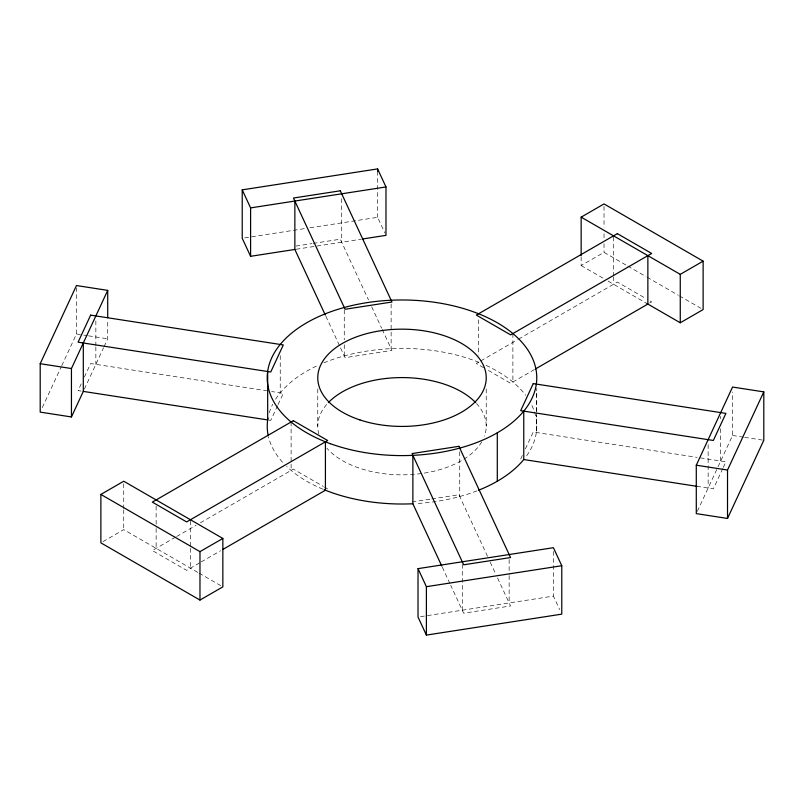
<?xml version="1.0" encoding="UTF-8"?>
<svg xmlns="http://www.w3.org/2000/svg" width="804" height="804" viewBox="0 0 804 804"><rect width="100%" height="100%" fill="white"/><g stroke="black" fill="none" stroke-linecap="round" stroke-linejoin="round"><path stroke-width="0.6" stroke-dasharray="4.02 3.01" d="M536.69 413.135L536.328 432.492L536.328 415.346M536.72 411.929L536.76 388.402M42.3 407.598L61.225 366.815M61.757 365.679L76.48 333.962L76.48 288.033M81.234 383.84L78.099 390.603L81.214 391.086M84.37 377.076L90.651 363.539L266.616 390.764M84.35 389.146L103.595 347.68M104.108 346.574L107.716 338.796L107.716 320.173M277.551 405.749L270.757 420.402L267.672 419.929M278.073 404.623L283.309 393.347L271.571 391.528M520.69 459.064L522.781 454.561M525.394 448.923L533.243 432.009L697.189 457.375M697.309 511.394L732.555 435.456L732.555 392.01M722.766 468.581L713.349 488.872L697.008 486.34M723.288 467.456L725.901 461.818L698.425 457.566M102.952 541.645L123.736 529.645L198.005 572.518M581.151 256.868L581.151 265.551L604.025 252.355L626.648 265.41M175.573 537.122L152.328 550.549L186.639 570.358L200.166 562.549M176.659 536.499L196.086 525.283M200.407 522.791L293.359 469.124L323.379 486.45M478.581 362.182L476.33 363.488L484.902 368.443M480.742 360.936L517.454 339.74M518.54 339.117L617.361 282.063L646.315 298.776M201.241 561.916L220.678 550.7M534.489 369.528L510.64 383.297L485.978 369.056M649.763 302.967L651.672 301.872L647.381 299.389M244.687 237.883L304.997 228.557M309.912 227.793L377.609 217.321L384.935 233.11M295.922 246.074L311.962 243.592M313.188 243.401L340.323 239.2L368.523 299.962M296.093 249.27L361.388 239.17M412.05 501.987L430.552 499.123M431.788 498.932L458.913 494.731L487.596 556.529M420.482 616.678L553.403 596.106L559.684 609.643M76.48 333.962L82.48 334.896M83.686 335.077L87.294 335.64M88.49 335.821L107.716 338.796M732.555 435.456L743.368 437.135M744.574 437.316L763.8 440.29M627.723 266.034L646.034 276.606M647.119 277.229L678.355 295.269M679.43 295.892L700.977 308.324M581.151 265.551L603.834 278.646M608.085 281.109L647.863 304.073M324.454 487.073L327.67 488.932M199.09 573.141L220.688 585.613M371.679 306.756L381.659 328.273M382.191 329.409L391.95 350.433L345.087 357.679L340.052 346.846M490.229 562.187L495.475 573.513M497.586 578.046L510.54 605.965L463.677 613.211L450.722 585.292M325.861 316.273L339.529 345.71M442.311 567.172L450.19 584.166M720.696 416.321L720.696 418.804M720.696 428.733L720.696 461.014M708.143 444.612L708.143 488.068M613.552 237.09L613.552 275.571M613.552 276.817L613.552 284.264M604.025 206.417L604.025 227.522M604.025 233.733L604.025 238.698M604.025 243.662L604.025 252.355M553.403 551.423L553.403 596.106M536.328 393.146L536.328 411.306M512.892 333.58L512.892 381.99M509.143 559.504L509.143 574.408M509.143 575.644L509.143 602.96M486.229 388.965L486.229 426.21M478.581 319.821L478.581 355.127M462.28 564.277L462.28 610.206M459.737 451.818L459.737 496.51M391.126 303.962L391.126 348.655M377.609 171.393L377.609 217.321M344.263 309.972L344.263 339.77M344.263 344.735L344.263 355.901M341.72 198.759L341.72 242.205M317.771 388.965L317.771 426.21M291.108 422.01L291.108 470.42M280.234 355.629L280.234 392.875M190.447 520.982L190.447 547.052M190.447 548.288L190.447 568.157M156.137 506.138L156.137 527.243M156.137 528.489L156.137 548.348M123.736 483.706L123.736 508.54M123.736 509.776L123.736 529.645M95.857 320.897L95.857 345.73M95.857 346.966L95.857 364.353M476.44 403.447A84.229 48.632 0 0 1 484.44 436.17M481.737 441.888A84.229 48.632 0 0 1 407.859 474.722A84.229 48.632 0 0 1 326.806 448.119M318.917 434.21A84.229 48.632 0 0 1 327.56 403.447M531.896 405.477A134.77 77.807 0 0 1 526.198 456.411M476.983 490.862A134.77 77.807 0 0 1 415.969 503.595M322.856 489.184A134.77 77.807 0 0 1 286.656 466.451M282.576 462.27A134.77 77.807 0 0 1 268.536 436.994M269.239 412.834A134.77 77.807 0 0 1 272.727 404.211M275.591 399.226A134.77 77.807 0 0 1 317.007 365.83M323.831 362.825A134.77 77.807 0 0 1 479.867 362.704M486.078 365.398A134.77 77.807 0 0 1 525.675 395.297"/><path stroke-width="1.21" d="M83.304 342.986L83.304 391.407L71.445 416.954L40.2 412.12L40.2 363.709L76.48 285.551L107.716 290.375L107.716 317.691M71.445 416.954L71.445 368.544L107.716 290.375M696.284 465.204L732.555 387.046L763.8 391.88L763.8 440.29L727.519 518.449L696.284 513.625L696.284 465.204L727.519 470.038L763.8 391.88M100.872 494.43L123.736 481.224L222.849 538.449L222.849 586.86L199.975 600.065L100.872 542.851L100.872 494.43L199.975 551.644L222.849 538.449M581.151 255.622L581.151 217.14L604.025 203.935L703.128 261.149L703.128 309.57L680.264 322.776L646.868 303.49M581.151 217.14L680.264 274.355L703.128 261.149M222.839 549.454L325.419 490.229L325.419 441.818M535.564 368.905L647.863 304.073L647.863 255.652M325.339 315.138L294.857 249.461L250.597 256.305L242.225 238.265L242.225 189.855L377.609 168.91L385.98 186.95L385.98 235.361L362.624 238.979M242.225 189.855L250.597 207.894L385.98 186.95M418.02 568.639L553.403 547.695L561.775 565.735L561.775 614.145L426.391 635.09L418.02 617.05L418.02 568.639L426.391 586.679L426.391 635.09M426.391 586.679L561.775 565.735M40.2 363.709L71.445 368.544M83.304 391.407L267.672 419.929L267.672 371.508M478.581 490.229A134.77 77.807 0 0 0 523.766 459.546L697.008 486.34M412.874 455.345L412.874 503.766L441.788 566.046M727.519 470.038L727.519 518.449M680.264 274.355L680.264 322.776M523.766 411.125L523.766 459.546M497.294 432.813L497.294 481.224M377.609 168.91L377.609 171.393M294.857 201.04L294.857 249.461M250.597 207.894L250.597 256.305M199.975 551.644L199.975 600.065M412.874 503.766A134.77 77.807 0 0 1 324.133 489.706M268.275 435.858A134.77 77.807 0 0 1 267.963 418.14M328.354 402.613A84.229 48.632 0 0 1 402 377.578A84.229 48.632 0 0 1 475.646 402.613M90.651 315.128L78.099 342.182L270.757 371.991L283.309 344.936L90.651 315.128M533.243 383.598L520.69 410.653L713.349 440.461L725.901 413.397L533.243 383.598M293.359 420.703L152.328 502.128L186.639 521.937L327.67 440.512L293.359 420.703M617.361 233.642L476.33 315.067L510.64 334.876L651.672 253.451L617.361 233.642M340.323 190.789L293.46 198.035L345.087 309.269L391.95 302.013L340.323 190.789M458.913 446.32L412.05 453.567L463.677 564.8L510.54 557.544L458.913 446.32M330.364 443.697A134.77 77.807 0 0 0 536.68 380.654A134.77 77.807 0 0 0 338.956 309.017A134.77 77.807 0 0 0 330.364 443.697M359.88 419.909A84.229 48.632 0 0 0 486.229 377.79A84.229 48.632 0 0 0 359.88 335.68A84.229 48.632 0 0 0 359.88 419.909"/></g></svg>
